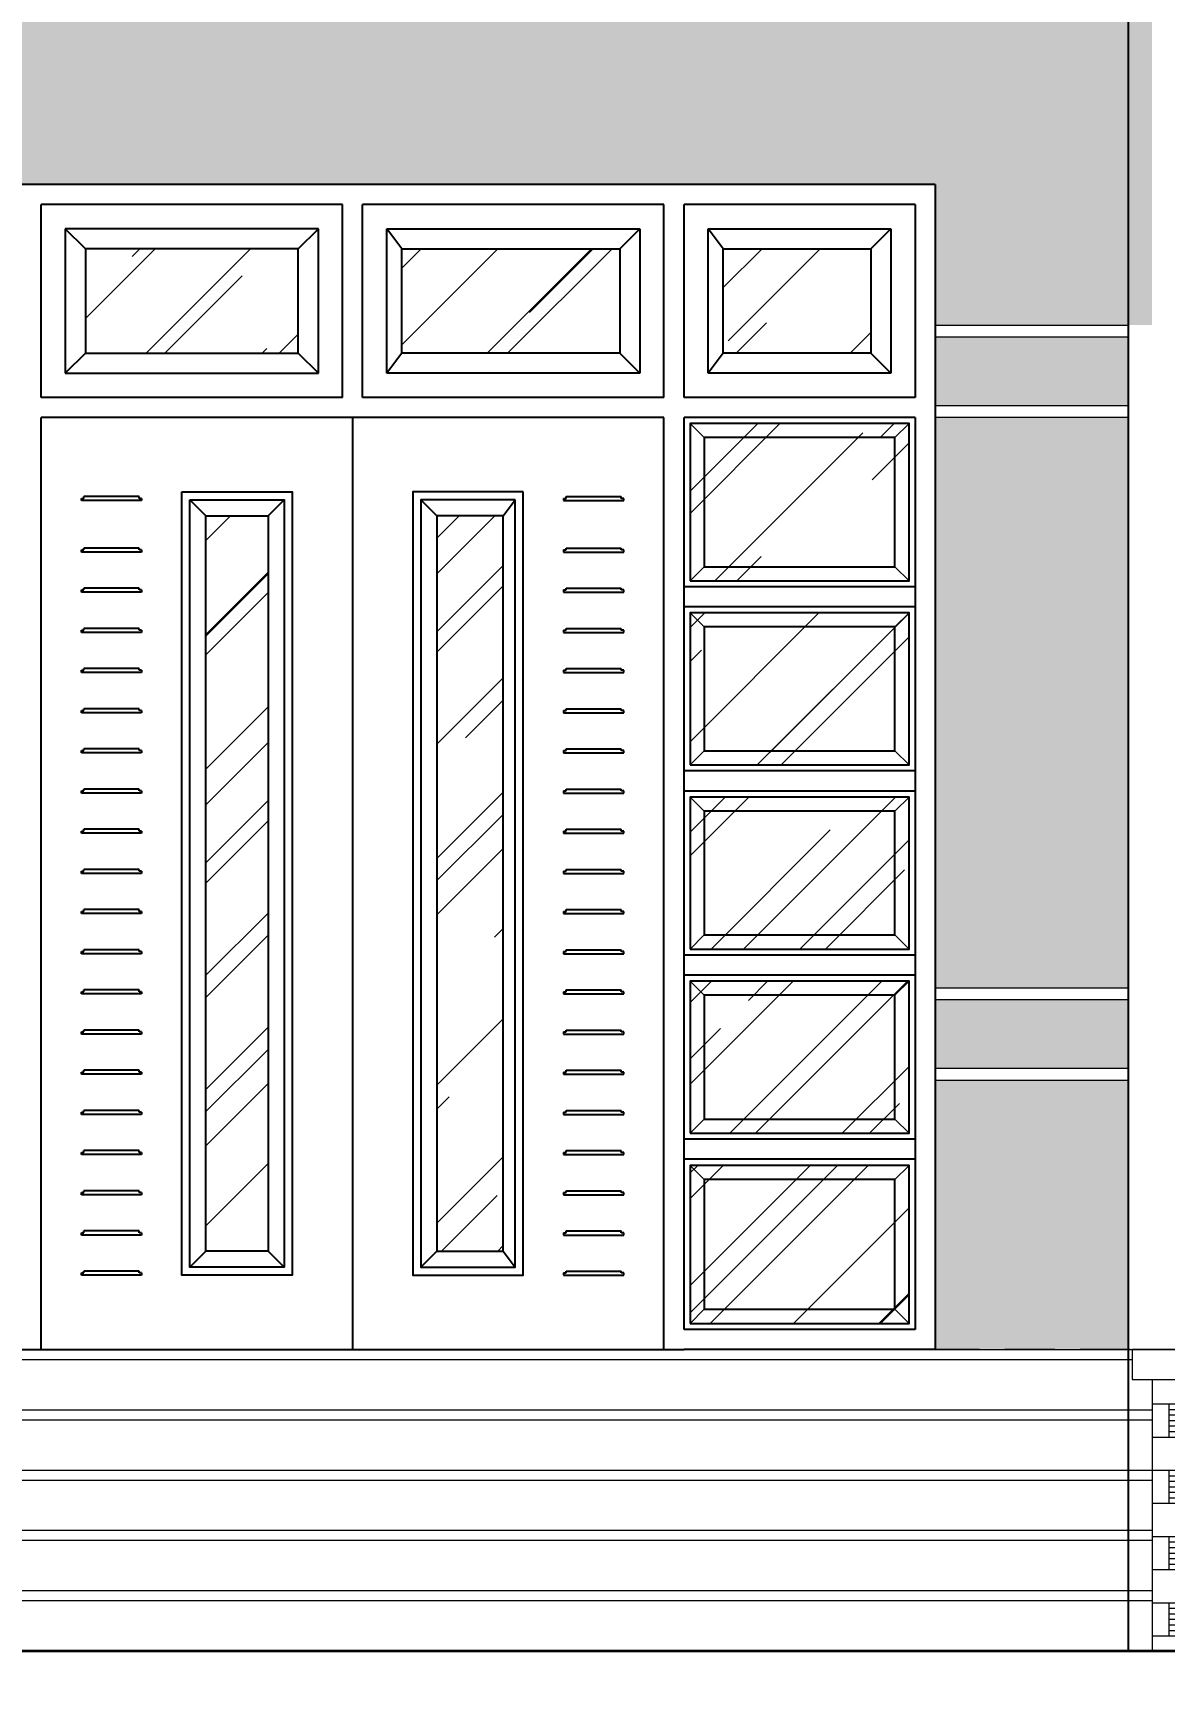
# Model space of a CAD drawing. Header units: millimetres. Extents: x -529782 to -142003, y -492574 to -273331.
# Drawn here: x -184858 to -182043, y -409470 to -405375 of the extents above; entities that cross this region are included whole.
import ezdxf

# ---------------------------------------------------------------- set-up
doc = ezdxf.new("R2010")
doc.units = ezdxf.units.MM
doc.header["$LTSCALE"] = 500
doc.header["$MEASUREMENT"] = 0
doc.header["$PDMODE"] = 3
doc.linetypes.add('HIDDEN', pattern=[0.375, 0.25, -0.125])
doc.layers.get('0').update_dxf_attribs({"linetype": 'CONTINUOUS', "lineweight": 13})
doc.layers.get('Defpoints').update_dxf_attribs({"color": 255, "linetype": 'CONTINUOUS', "lineweight": 13})
for name, color, linetype, lineweight in [('1.cat 30', 30, 'CONTINUOUS', 35), ('2.thay 145', 145, 'CONTINUOUS', 18), ('4.dim 08', 8, 'CONTINUOUS', 13), ('6.khuat 75', 75, 'HIDDEN', 18), ('8.vat lieu 08', 8, 'CONTINUOUS', 5), ('CA.thay 145', 145, 'CONTINUOUS', 18)]:
    doc.layers.add(name, color=color, linetype=linetype, lineweight=lineweight)
for name, color, linetype in [('CUA', 115, 'CONTINUOUS'), ('DKT', 7, 'CONTINUOUS'), ('MANH', 5, 'CONTINUOUS'), ('MANH1', 155, 'CONTINUOUS'), ('THAY', 7, 'CONTINUOUS')]:
    doc.layers.add(name, color=color, linetype=linetype)
doc.styles.get("Standard").update_dxf_attribs({"font": 'txt.shx', "width": 0.9})
doc.dimstyles.new('CA 50', dxfattribs={"dimscale": 0, "dimtxt": 100, "dimasz": 50, "dimexe": 50, "dimexo": 0, "dimgap": 25, "dimtad": 1, "dimdec": 0, "dimzin": 0, "dimdsep": 46, "dimtxsty": 'Standard', "dimblk": 'ARCHTICK', "dimcen": 0.09, "dimdle": 50, "dimclrd": 256, "dimclre": 256, "dimclrt": 7, "dimadec": 0, "dimazin": 0, "dimtfac": 1, "dimtdec": 0, "dimtix": 1, "dimtmove": 2, "dimatfit": 3, "dimldrblk": 'DOT', "dimfxl": 1, "dimtolj": 1, "dimtzin": 0, "dimarcsym": 0})
pattern_1 = [(45, (83285.7555357159, 0), (254.5584412271571, 678.8225099390856), [4500, -600, 1500, -300]), (45, (83461.82512423136, 388.2016228714145), (-494.2676400493967, 70.00357133746823), [900, -99, 1800, -225]), (45, (83211.50932369131, 286.3782463805517), (960.9581156325181, 1245.21504166951), [2400, -420, 1200, -300])]

# ---------------------------------------------------------------- blocks, each defined once
blk = doc.blocks.new('gfhg')
for p, q in [((99.999999999947, 2269.999999999887), (64.99999999994179, 2304.999999999884)), ((575.0000000043125, 2269.999999999938), (610.0000000043074, 2304.999999999942)), ((2325.000000004424, 2269.999999999887), (2290.000000004419, 2304.999999999884)), ((2800.000000008789, 2269.999999999938), (2835.000000008784, 2304.999999999942)), ((99.99999999999471, 1948.599999999806), (65, 1913.599999999802)), ((575.0000000043603, 1948.599999999857), (610.0000000043656, 1913.59999999986)), ((2325.000000004424, 1948.599999999969), (2290.000000004419, 1913.599999999973)), ((2800.000000008789, 1948.599999999919), (2835.000000008784, 1913.599999999915)), ((99.99999999999758, 1798.599999999806), (64.99999999999238, 1833.599999999802)), ((575.0000000043631, 1798.599999999857), (610.000000004358, 1833.59999999986)), ((2325.000000004424, 1798.599999999868), (2290.000000004419, 1833.599999999864)), ((2800.000000008789, 1798.599999999919), (2835.000000008784, 1833.599999999922)), ((100.0000000000528, 1490.199999999943), (65.00000000004775, 1455.199999999946)), ((575.0000000044183, 1490.199999999892), (610.0000000044133, 1455.199999999888)), ((2325.000000004424, 1490.200000000004), (2290.000000004419, 1455.200000000008)), ((2800.000000008789, 1490.199999999953), (2835.000000008784, 1455.19999999995)), ((100.0000000000467, 1340.199999999841), (65.0000000000415, 1375.199999999837)), ((575.0000000044122, 1340.199999999892), (610.0000000044071, 1375.199999999895)), ((2325.000000004424, 1340.199999999903), (2290.000000004419, 1375.199999999899)), ((2800.000000008789, 1340.199999999953), (2835.000000008784, 1375.199999999957)), ((100.0000000000582, 1031.799999999919), (65.0000000000532, 996.7999999999229)), ((575.0000000044238, 1031.799999999868), (610.0000000044188, 996.7999999998647)), ((2325.000000004424, 1031.799999999981), (2290.000000004419, 996.7999999999847)), ((2800.000000008789, 1031.79999999993), (2835.000000008784, 996.7999999999265)), ((100.0000000000952, 881.7999999998174), (65.00000000009004, 916.7999999998137)), ((575.0000000044607, 881.7999999998683), (610.0000000044556, 916.7999999998719)), ((2325.000000004424, 881.7999999998792), (2290.000000004419, 916.7999999998756)), ((2800.000000008789, 881.7999999999302), (2835.000000008784, 916.7999999999338)), ((99.99999999994179, 573.3999999999503), (64.99999999993679, 538.3999999999539)), ((575.0000000043074, 573.3999999998994), (610.0000000043024, 538.3999999998957)), ((2325.000000004424, 573.400000000016), (2290.000000004419, 538.4000000000196)), ((2800.000000008789, 573.3999999999651), (2835.000000008784, 538.3999999999614)), ((100.0000000001441, 423.3999999998523), (65.00000000013893, 458.3999999998487)), ((575.0000000045096, 423.3999999999032), (610.0000000045045, 458.3999999999069)), ((2325.000000004424, 423.3999999999141), (2290.000000004419, 458.3999999999105)), ((2800.000000008789, 423.3999999999651), (2835.000000008784, 458.3999999999687)), ((100.0000000000528, 99.99999999993078), (65.00000000004775, 64.99999999993442)), ((575.0000000044183, 99.99999999987985), (610.0000000044133, 64.99999999987621)), ((2325.000000004424, 100.0000000000509), (2290.000000004419, 65.00000000005457)), ((2800.000000008789, 100), (2835.000000008784, 64.99999999999636))]:
    blk.add_line(p, q)
at = {"layer": 'CUA'}
for p, q in [((775.0000000044238, 2118.64504468441), (781.2983895898215, 2118.64504468441)), ((775.0000000044238, 2113.000000000175), (775.0000000044238, 2118.64504468441)), ((925.0000000043656, 2113.000000000175), (775.0000000044238, 2113.000000000175)), ((918.7016104189679, 2123.000000000175), (781.2983895898215, 2123.000000000175)), ((781.2983895898215, 2118.64504468441), (781.2983895898215, 2123.000000000175)), ((918.7016104189679, 2118.64504468441), (918.7016104189679, 2123.000000000175)), ((925.0000000043656, 2118.64504468441), (918.7016104189679, 2118.64504468441)), ((925.0000000043656, 2118.64504468441), (925.0000000043656, 2113.000000000175)), ((1975.000000004307, 2118.645044684352), (1981.298389589763, 2118.645044684352)), ((1975.000000004307, 2118.645044684352), (1975.000000004307, 2113.000000000116)), ((1975.000000004307, 2113.000000000116), (2125.000000004307, 2113.000000000116)), ((1981.298389589763, 2123.000000000116), (2118.70161041891, 2123.000000000116)), ((1981.298389589763, 2118.645044684352), (1981.298389589763, 2123.000000000116)), ((2118.70161041891, 2118.645044684352), (2118.70161041891, 2123.000000000116)), ((2125.000000004307, 2118.645044684352), (2118.70161041891, 2118.645044684352)), ((2125.000000004307, 2113.000000000116), (2125.000000004307, 2118.645044684352)), ((775.0000000043656, 1990.645044684294), (781.2983895897632, 1990.645044684294)), ((775.0000000043656, 1985.000000000058), (775.0000000043656, 1990.645044684294)), ((925.0000000043656, 1985.000000000058), (775.0000000043656, 1985.000000000058)), ((918.7016104189679, 1995.000000000058), (781.2983895897632, 1995.000000000058)), ((781.2983895897632, 1990.645044684294), (781.2983895897632, 1995.000000000058)), ((918.7016104189679, 1990.645044684294), (918.7016104189679, 1995.000000000058)), ((925.0000000043656, 1990.645044684294), (918.7016104189679, 1990.645044684294)), ((925.0000000043656, 1990.645044684294), (925.0000000043656, 1985.000000000058)), ((1975.000000004307, 1990.645044684235), (1981.298389589763, 1990.645044684235)), ((1975.000000004307, 1990.645044684235), (1975.000000004307, 1985)), ((1975.000000004307, 1985), (2125.000000004307, 1985)), ((1981.298389589763, 1995), (2118.70161041891, 1995)), ((1981.298389589763, 1990.645044684235), (1981.298389589763, 1995)), ((2118.70161041891, 1990.645044684235), (2118.70161041891, 1995)), ((2125.000000004307, 1990.645044684235), (2118.70161041891, 1990.645044684235)), ((2125.000000004307, 1985), (2125.000000004307, 1990.645044684235)), ((775.0000000043656, 1890.645044684294), (781.2983895897632, 1890.645044684294)), ((775.0000000043656, 1885.000000000058), (775.0000000043656, 1890.645044684294)), ((925.0000000043656, 1885.000000000058), (775.0000000043656, 1885.000000000058)), ((918.7016104189679, 1895.000000000058), (781.2983895897632, 1895.000000000058)), ((781.2983895897632, 1890.645044684294), (781.2983895897632, 1895.000000000058)), ((918.7016104189679, 1890.645044684294), (918.7016104189679, 1895.000000000058)), ((925.0000000043656, 1890.645044684294), (918.7016104189679, 1890.645044684294)), ((925.0000000043656, 1890.645044684294), (925.0000000043656, 1885.000000000058)), ((1975.000000004307, 1890.645044684235), (1981.298389589763, 1890.645044684235)), ((1975.000000004307, 1890.645044684235), (1975.000000004307, 1885)), ((1975.000000004307, 1885), (2125.000000004307, 1885)), ((1981.298389589763, 1895), (2118.70161041891, 1895)), ((1981.298389589763, 1890.645044684235), (1981.298389589763, 1895)), ((2118.70161041891, 1890.645044684235), (2118.70161041891, 1895)), ((2125.000000004307, 1890.645044684235), (2118.70161041891, 1890.645044684235)), ((2125.000000004307, 1885), (2125.000000004307, 1890.645044684235)), ((775.0000000043656, 1790.645044684294), (781.2983895897632, 1790.645044684294)), ((775.0000000043656, 1785.000000000058), (775.0000000043656, 1790.645044684294)), ((925.0000000043074, 1785.000000000058), (775.0000000043656, 1785.000000000058)), ((918.7016104189679, 1795.000000000058), (781.2983895897632, 1795.000000000058)), ((781.2983895897632, 1790.645044684294), (781.2983895897632, 1795.000000000058)), ((918.7016104189679, 1790.645044684294), (918.7016104189679, 1795.000000000058)), ((925.0000000043074, 1790.645044684294), (918.7016104189679, 1790.645044684294)), ((925.0000000043074, 1790.645044684294), (925.0000000043074, 1785.000000000058)), ((1975.000000004307, 1790.645044684235), (1981.298389589763, 1790.645044684235)), ((1975.000000004307, 1790.645044684235), (1975.000000004307, 1785)), ((1975.000000004307, 1785), (2125.000000004307, 1785)), ((1981.298389589763, 1795), (2118.70161041891, 1795)), ((1981.298389589763, 1790.645044684235), (1981.298389589763, 1795)), ((2118.70161041891, 1790.645044684235), (2118.70161041891, 1795)), ((2125.000000004307, 1790.645044684235), (2118.70161041891, 1790.645044684235)), ((2125.000000004307, 1785), (2125.000000004307, 1790.645044684235)), ((775.0000000043656, 1690.645044684294), (781.2983895897632, 1690.645044684294)), ((775.0000000043656, 1685.000000000058), (775.0000000043656, 1690.645044684294)), ((925.0000000043074, 1685.000000000058), (775.0000000043656, 1685.000000000058)), ((918.7016104189679, 1695.000000000058), (781.2983895897632, 1695.000000000058)), ((781.2983895897632, 1690.645044684294), (781.2983895897632, 1695.000000000058)), ((918.7016104189097, 1690.645044684294), (918.7016104189097, 1695.000000000058)), ((925.0000000043074, 1690.645044684294), (918.7016104189097, 1690.645044684294)), ((925.0000000043074, 1690.645044684294), (925.0000000043074, 1685.000000000058)), ((1975.000000004307, 1690.645044684235), (1981.298389589763, 1690.645044684235)), ((1975.000000004307, 1690.645044684235), (1975.000000004307, 1685)), ((1975.000000004307, 1685), (2125.000000004307, 1685)), ((1981.298389589763, 1695), (2118.70161041891, 1695)), ((1981.298389589763, 1690.645044684235), (1981.298389589763, 1695)), ((2118.70161041891, 1690.645044684235), (2118.70161041891, 1695)), ((2125.000000004307, 1690.645044684235), (2118.70161041891, 1690.645044684235)), ((2125.000000004307, 1685), (2125.000000004307, 1690.645044684235)), ((775.0000000043656, 1590.645044684294), (781.2983895897632, 1590.645044684294)), ((775.0000000043656, 1585.000000000058), (775.0000000043656, 1590.645044684294)), ((925.0000000043074, 1585.000000000058), (775.0000000043656, 1585.000000000058)), ((918.7016104189097, 1595.000000000058), (781.2983895897632, 1595.000000000058)), ((781.2983895897632, 1590.645044684294), (781.2983895897632, 1595.000000000058)), ((918.7016104189097, 1590.645044684294), (918.7016104189097, 1595.000000000058)), ((925.0000000043074, 1590.645044684294), (918.7016104189097, 1590.645044684294)), ((925.0000000043074, 1590.645044684294), (925.0000000043074, 1585.000000000058)), ((1975.000000004307, 1590.645044684235), (1981.298389589763, 1590.645044684235)), ((1975.000000004307, 1590.645044684235), (1975.000000004307, 1585)), ((1975.000000004307, 1585), (2125.000000004307, 1585)), ((1981.298389589763, 1595), (2118.70161041891, 1595)), ((1981.298389589763, 1590.645044684235), (1981.298389589763, 1595)), ((2118.70161041891, 1590.645044684235), (2118.70161041891, 1595)), ((2125.000000004307, 1590.645044684235), (2118.70161041891, 1590.645044684235)), ((2125.000000004307, 1585), (2125.000000004307, 1590.645044684235)), ((775.0000000043656, 1490.645044684294), (781.2983895897632, 1490.645044684294)), ((775.0000000043656, 1485.000000000058), (775.0000000043656, 1490.645044684294)), ((925.0000000043074, 1485.000000000058), (775.0000000043656, 1485.000000000058)), ((918.7016104189097, 1495.000000000058), (781.2983895897632, 1495.000000000058)), ((781.2983895897632, 1490.645044684294), (781.2983895897632, 1495.000000000058)), ((918.7016104189097, 1490.645044684294), (918.7016104189097, 1495.000000000058)), ((925.0000000043074, 1490.645044684294), (918.7016104189097, 1490.645044684294)), ((925.0000000043074, 1490.645044684294), (925.0000000043074, 1485.000000000058)), ((1975.000000004307, 1490.645044684294), (1981.298389589763, 1490.645044684294)), ((1975.000000004307, 1490.645044684294), (1975.000000004307, 1485)), ((1975.000000004307, 1485), (2125.000000004307, 1485)), ((1981.298389589763, 1495), (2118.70161041891, 1495)), ((1981.298389589763, 1490.645044684294), (1981.298389589763, 1495)), ((2118.70161041891, 1490.645044684294), (2118.70161041891, 1495)), ((2125.000000004307, 1490.645044684294), (2118.70161041891, 1490.645044684294)), ((2125.000000004307, 1485), (2125.000000004307, 1490.645044684294)), ((918.7016104189097, 1395.000000000058), (781.2983895897632, 1395.000000000058)), ((781.2983895897632, 1390.645044684294), (781.2983895897632, 1395.000000000058)), ((918.7016104189097, 1390.645044684294), (918.7016104189097, 1395.000000000058)), ((1981.298389589763, 1395), (2118.70161041891, 1395)), ((1981.298389589763, 1390.645044684294), (1981.298389589763, 1395)), ((2118.70161041891, 1390.645044684294), (2118.70161041891, 1395)), ((775.0000000043074, 1390.645044684294), (781.2983895897632, 1390.645044684294)), ((775.0000000043074, 1385.000000000058), (775.0000000043074, 1390.645044684294)), ((925.0000000043074, 1385.000000000058), (775.0000000043074, 1385.000000000058)), ((925.0000000043074, 1390.645044684294), (918.7016104189097, 1390.645044684294)), ((925.0000000043074, 1390.645044684294), (925.0000000043074, 1385.000000000058)), ((1975.000000004307, 1390.645044684294), (1981.298389589763, 1390.645044684294)), ((1975.000000004307, 1390.645044684294), (1975.000000004307, 1385)), ((1975.000000004307, 1385), (2125.000000004307, 1385)), ((2125.000000004307, 1390.645044684294), (2118.70161041891, 1390.645044684294)), ((2125.000000004307, 1385), (2125.000000004307, 1390.645044684294)), ((775.0000000043074, 1290.645044684294), (781.2983895897632, 1290.645044684294)), ((775.0000000043074, 1285.000000000058), (775.0000000043074, 1290.645044684294)), ((925.0000000043074, 1285.000000000058), (775.0000000043074, 1285.000000000058)), ((918.7016104189097, 1295.000000000058), (781.2983895897632, 1295.000000000058)), ((781.2983895897632, 1290.645044684294), (781.2983895897632, 1295.000000000058)), ((918.7016104189097, 1290.645044684294), (918.7016104189097, 1295.000000000058)), ((925.0000000043074, 1290.645044684294), (918.7016104189097, 1290.645044684294)), ((925.0000000043074, 1290.645044684294), (925.0000000043074, 1285.000000000058)), ((1975.000000004307, 1290.645044684294), (1981.298389589763, 1290.645044684294)), ((1975.000000004307, 1290.645044684294), (1975.000000004307, 1285)), ((1975.000000004307, 1285), (2125.000000004307, 1285)), ((1981.298389589763, 1295), (2118.70161041891, 1295)), ((1981.298389589763, 1290.645044684294), (1981.298389589763, 1295)), ((2118.70161041891, 1290.645044684294), (2118.70161041891, 1295)), ((2125.000000004307, 1290.645044684294), (2118.70161041891, 1290.645044684294)), ((2125.000000004307, 1285), (2125.000000004307, 1290.645044684294)), ((775.0000000043074, 1190.645044684352), (781.2983895897632, 1190.645044684352)), ((775.0000000043074, 1185.000000000058), (775.0000000043074, 1190.645044684352)), ((918.7016104189097, 1195.000000000058), (781.2983895897632, 1195.000000000058)), ((781.2983895897632, 1190.645044684352), (781.2983895897632, 1195.000000000058)), ((918.7016104188515, 1190.645044684294), (918.7016104188515, 1195.000000000058)), ((925.0000000043074, 1190.645044684294), (918.7016104188515, 1190.645044684294)), ((925.0000000043074, 1190.645044684294), (925.0000000043074, 1185.000000000058)), ((1975.000000004307, 1190.645044684294), (1981.298389589763, 1190.645044684294)), ((1975.000000004307, 1190.645044684294), (1975.000000004307, 1185)), ((1981.298389589763, 1195), (2118.70161041891, 1195)), ((1981.298389589763, 1190.645044684294), (1981.298389589763, 1195)), ((2118.70161041891, 1190.645044684294), (2118.70161041891, 1195)), ((2125.000000004307, 1190.645044684294), (2118.70161041891, 1190.645044684294)), ((2125.000000004307, 1185), (2125.000000004307, 1190.645044684294)), ((925.0000000043074, 1185.000000000058), (775.0000000043074, 1185.000000000058)), ((1975.000000004307, 1185), (2125.000000004307, 1185)), ((775.0000000043074, 1090.645044684352), (781.2983895897632, 1090.645044684352)), ((775.0000000043074, 1085.000000000058), (775.0000000043074, 1090.645044684352)), ((925.0000000043074, 1085.000000000058), (775.0000000043074, 1085.000000000058)), ((918.7016104188515, 1095.000000000058), (781.2983895897632, 1095.000000000058)), ((781.2983895897632, 1090.645044684352), (781.2983895897632, 1095.000000000058)), ((918.7016104188515, 1090.645044684294), (918.7016104188515, 1095.000000000058)), ((925.0000000043074, 1090.645044684294), (918.7016104188515, 1090.645044684294)), ((925.0000000043074, 1090.645044684294), (925.0000000043074, 1085.000000000058)), ((1975.000000004307, 1090.645044684294), (1981.298389589763, 1090.645044684294)), ((1975.000000004307, 1090.645044684294), (1975.000000004307, 1085.000000000058)), ((1975.000000004307, 1085.000000000058), (2125.000000004307, 1085.000000000058)), ((1981.298389589763, 1095.000000000058), (2118.70161041891, 1095.000000000058)), ((1981.298389589763, 1090.645044684294), (1981.298389589763, 1095.000000000058)), ((2118.70161041891, 1090.645044684294), (2118.70161041891, 1095.000000000058)), ((2125.000000004307, 1090.645044684294), (2118.70161041891, 1090.645044684294)), ((2125.000000004307, 1085.000000000058), (2125.000000004307, 1090.645044684294)), ((775.0000000043074, 990.6450446843519), (781.298389589705, 990.6450446843519)), ((775.0000000043074, 985.0000000000582), (775.0000000043074, 990.6450446843519)), ((925.0000000043074, 985.0000000000582), (775.0000000043074, 985.0000000000582)), ((918.7016104188515, 995.0000000000582), (781.298389589705, 995.0000000000582)), ((781.298389589705, 990.6450446843519), (781.298389589705, 995.0000000000582)), ((918.7016104188515, 990.6450446842937), (918.7016104188515, 995.0000000000582)), ((925.0000000043074, 990.6450446842937), (918.7016104188515, 990.6450446842937)), ((925.0000000043074, 990.6450446842937), (925.0000000043074, 985.0000000000582)), ((1975.000000004307, 990.6450446842937), (1981.298389589763, 990.6450446842937)), ((1975.000000004307, 990.6450446842937), (1975.000000004307, 985.0000000000582)), ((1975.000000004307, 985.0000000000582), (2125.000000004307, 985.0000000000582)), ((1981.298389589763, 995.0000000000582), (2118.70161041891, 995.0000000000582)), ((1981.298389589763, 990.6450446842937), (1981.298389589763, 995.0000000000582)), ((2118.70161041891, 990.6450446842937), (2118.70161041891, 995.0000000000582)), ((2125.000000004307, 990.6450446842937), (2118.70161041891, 990.6450446842937)), ((2125.000000004307, 985.0000000000582), (2125.000000004307, 990.6450446842937)), ((775.0000000043074, 890.6450446843519), (781.298389589705, 890.6450446843519)), ((775.0000000043074, 885.0000000000582), (775.0000000043074, 890.6450446843519)), ((925.0000000043074, 885.0000000000582), (775.0000000043074, 885.0000000000582)), ((918.7016104188515, 895.0000000000582), (781.298389589705, 895.0000000000582)), ((781.298389589705, 890.6450446843519), (781.298389589705, 895.0000000000582)), ((918.7016104188515, 890.6450446843519), (918.7016104188515, 895.0000000000582)), ((925.0000000043074, 890.6450446842937), (918.7016104188515, 890.6450446843519)), ((925.0000000043074, 890.6450446842937), (925.0000000043074, 885.0000000000582)), ((1975.000000004307, 890.6450446842937), (1981.298389589763, 890.6450446842937)), ((1975.000000004307, 890.6450446842937), (1975.000000004307, 885.0000000000582)), ((1975.000000004307, 885.0000000000582), (2125.000000004307, 885.0000000000582)), ((1981.298389589763, 895.0000000000582), (2118.70161041891, 895.0000000000582)), ((1981.298389589763, 890.6450446842937), (1981.298389589763, 895.0000000000582)), ((2118.70161041891, 890.6450446842937), (2118.70161041891, 895.0000000000582)), ((2125.000000004307, 890.6450446842937), (2118.70161041891, 890.6450446842937)), ((2125.000000004307, 885.0000000000582), (2125.000000004307, 890.6450446842937)), ((775.0000000043074, 790.6450446843519), (781.298389589705, 790.6450446843519)), ((775.0000000043074, 785.0000000000582), (775.0000000043074, 790.6450446843519)), ((925.0000000042492, 785.0000000000582), (775.0000000043074, 785.0000000000582)), ((918.7016104188515, 795.0000000000582), (781.298389589705, 795.0000000000582)), ((781.298389589705, 790.6450446843519), (781.298389589705, 795.0000000000582)), ((918.7016104188515, 790.6450446843519), (918.7016104188515, 795.0000000000582)), ((925.0000000042492, 790.6450446843519), (918.7016104188515, 790.6450446843519)), ((925.0000000042492, 790.6450446843519), (925.0000000042492, 785.0000000000582)), ((1975.000000004307, 790.6450446842937), (1981.298389589763, 790.6450446842937)), ((1975.000000004307, 790.6450446842937), (1975.000000004307, 785.0000000000582)), ((1975.000000004307, 785.0000000000582), (2125.000000004307, 785.0000000000582)), ((1981.298389589763, 795.0000000000582), (2118.70161041891, 795.0000000000582)), ((1981.298389589763, 790.6450446842937), (1981.298389589763, 795.0000000000582)), ((2118.70161041891, 790.6450446842937), (2118.70161041891, 795.0000000000582)), ((2125.000000004307, 790.6450446842937), (2118.70161041891, 790.6450446842937)), ((2125.000000004307, 785.0000000000582), (2125.000000004307, 790.6450446842937)), ((775.0000000043074, 690.6450446843519), (781.298389589705, 690.6450446843519)), ((775.0000000043074, 685.0000000000582), (775.0000000043074, 690.6450446843519)), ((925.0000000042492, 685.0000000000582), (775.0000000043074, 685.0000000000582)), ((918.7016104188515, 695.0000000000582), (781.298389589705, 695.0000000000582)), ((781.298389589705, 690.6450446843519), (781.298389589705, 695.0000000000582)), ((918.7016104188515, 690.6450446843519), (918.7016104188515, 695.0000000000582)), ((925.0000000042492, 690.6450446843519), (918.7016104188515, 690.6450446843519)), ((925.0000000042492, 690.6450446843519), (925.0000000042492, 685.0000000000582)), ((1975.000000004307, 690.6450446842937), (1981.298389589763, 690.6450446842937)), ((1975.000000004307, 690.6450446842937), (1975.000000004307, 685.0000000000582)), ((1975.000000004307, 685.0000000000582), (2125.000000004307, 685.0000000000582)), ((1981.298389589763, 695.0000000000582), (2118.70161041891, 695.0000000000582)), ((1981.298389589763, 690.6450446842937), (1981.298389589763, 695.0000000000582)), ((2118.70161041891, 690.6450446842937), (2118.70161041891, 695.0000000000582)), ((2125.000000004307, 690.6450446842937), (2118.70161041891, 690.6450446842937)), ((2125.000000004307, 685.0000000000582), (2125.000000004307, 690.6450446842937)), ((775.0000000043074, 590.6450446843519), (781.298389589705, 590.6450446843519)), ((775.0000000043074, 585.0000000001164), (775.0000000043074, 590.6450446843519)), ((925.0000000042492, 585.0000000000582), (775.0000000043074, 585.0000000001164)), ((918.7016104188515, 595.0000000000582), (781.298389589705, 595.0000000001164)), ((781.298389589705, 590.6450446843519), (781.298389589705, 595.0000000001164)), ((918.7016104188515, 590.6450446843519), (918.7016104188515, 595.0000000000582)), ((925.0000000042492, 590.6450446843519), (918.7016104188515, 590.6450446843519)), ((925.0000000042492, 590.6450446843519), (925.0000000042492, 585.0000000000582)), ((1975.000000004307, 590.6450446842937), (1981.298389589763, 590.6450446842937)), ((1975.000000004307, 590.6450446842937), (1975.000000004307, 585.0000000000582)), ((1975.000000004307, 585.0000000000582), (2125.000000004307, 585.0000000000582)), ((1981.298389589763, 595.0000000000582), (2118.70161041891, 595.0000000000582)), ((1981.298389589763, 590.6450446842937), (1981.298389589763, 595.0000000000582)), ((2118.70161041891, 590.6450446842937), (2118.70161041891, 595.0000000000582)), ((2125.000000004307, 590.6450446842937), (2118.70161041891, 590.6450446842937)), ((2125.000000004307, 585.0000000000582), (2125.000000004307, 590.6450446842937)), ((918.7016104188515, 495.0000000000582), (781.2983895896468, 495.0000000001164)), ((781.2983895896468, 490.6450446843519), (781.2983895896468, 495.0000000001164)), ((918.7016104188515, 490.6450446843519), (918.7016104188515, 495.0000000000582)), ((1981.298389589763, 495.0000000000582), (2118.70161041891, 495.0000000000582)), ((1981.298389589763, 490.6450446842937), (1981.298389589763, 495.0000000000582)), ((2118.70161041891, 490.6450446842937), (2118.70161041891, 495.0000000000582)), ((775.0000000043074, 490.6450446843519), (781.2983895896468, 490.6450446843519)), ((775.0000000043074, 485.0000000001164), (775.0000000043074, 490.6450446843519)), ((925.0000000042492, 485.0000000000582), (775.0000000043074, 485.0000000001164)), ((925.0000000042492, 490.6450446843519), (918.7016104188515, 490.6450446843519)), ((925.0000000042492, 490.6450446843519), (925.0000000042492, 485.0000000000582)), ((1975.000000004307, 490.6450446842937), (1981.298389589763, 490.6450446842937)), ((1975.000000004307, 490.6450446842937), (1975.000000004307, 485.0000000000582)), ((1975.000000004307, 485.0000000000582), (2125.000000004307, 485.0000000000582)), ((2125.000000004307, 490.6450446842937), (2118.70161041891, 490.6450446842937)), ((2125.000000004307, 485.0000000000582), (2125.000000004307, 490.6450446842937)), ((775.0000000042492, 390.6450446843519), (781.2983895896468, 390.6450446843519)), ((775.0000000042492, 385.0000000001164), (775.0000000042492, 390.6450446843519)), ((925.0000000042492, 385.0000000000582), (775.0000000042492, 385.0000000001164)), ((918.7016104188515, 395.0000000000582), (781.2983895896468, 395.0000000001164)), ((781.2983895896468, 390.6450446843519), (781.2983895896468, 395.0000000001164)), ((918.7016104188515, 390.6450446843519), (918.7016104188515, 395.0000000000582)), ((925.0000000042492, 390.6450446843519), (918.7016104188515, 390.6450446843519)), ((925.0000000042492, 390.6450446843519), (925.0000000042492, 385.0000000000582)), ((1975.000000004307, 390.6450446842937), (1981.298389589763, 390.6450446842937)), ((1975.000000004307, 390.6450446842937), (1975.000000004307, 385.0000000000582)), ((1975.000000004307, 385.0000000000582), (2125.000000004307, 385.0000000000582)), ((1981.298389589763, 395.0000000000582), (2118.70161041891, 395.0000000000582)), ((1981.298389589763, 390.6450446842937), (1981.298389589763, 395.0000000000582)), ((2118.70161041891, 390.6450446842937), (2118.70161041891, 395.0000000000582)), ((2125.000000004307, 390.6450446842937), (2118.70161041891, 390.6450446842937)), ((2125.000000004307, 385.0000000000582), (2125.000000004307, 390.6450446842937)), ((775.0000000042492, 290.6450446843519), (781.2983895896468, 290.6450446843519)), ((775.0000000042492, 285.0000000001164), (775.0000000042492, 290.6450446843519)), ((918.7016104188515, 295.0000000001164), (781.2983895896468, 295.0000000001164)), ((781.2983895896468, 290.6450446843519), (781.2983895896468, 295.0000000001164)), ((918.7016104188515, 290.6450446843519), (918.7016104188515, 295.0000000001164)), ((925.000000004191, 290.6450446843519), (918.7016104188515, 290.6450446843519)), ((925.000000004191, 290.6450446843519), (925.000000004191, 285.0000000001164)), ((1975.000000004307, 290.6450446842937), (1981.298389589763, 290.6450446842937)), ((1975.000000004307, 290.6450446842937), (1975.000000004307, 285.0000000000582)), ((1981.298389589763, 295.0000000000582), (2118.70161041891, 295.0000000000582)), ((1981.298389589763, 290.6450446842937), (1981.298389589763, 295.0000000000582)), ((2118.70161041891, 290.6450446842937), (2118.70161041891, 295.0000000000582)), ((2125.000000004307, 290.6450446842937), (2118.70161041891, 290.6450446842937)), ((2125.000000004307, 285.0000000000582), (2125.000000004307, 290.6450446842937)), ((925.000000004191, 285.0000000001164), (775.0000000042492, 285.0000000001164)), ((1975.000000004307, 285.0000000000582), (2125.000000004307, 285.0000000000582)), ((775.0000000042492, 190.6450446843519), (781.2983895896468, 190.6450446843519)), ((775.0000000042492, 185.0000000001164), (775.0000000042492, 190.6450446843519)), ((925.000000004191, 185.0000000001164), (775.0000000042492, 185.0000000001164)), ((918.7016104187933, 195.0000000001164), (781.2983895896468, 195.0000000001164)), ((781.2983895896468, 190.6450446843519), (781.2983895896468, 195.0000000001164)), ((918.7016104187933, 190.6450446843519), (918.7016104187933, 195.0000000001164)), ((925.000000004191, 190.6450446843519), (918.7016104187933, 190.6450446843519)), ((925.000000004191, 190.6450446843519), (925.000000004191, 185.0000000001164)), ((1975.000000004307, 190.6450446842937), (1981.298389589763, 190.6450446842937)), ((1975.000000004307, 190.6450446842937), (1975.000000004307, 185.0000000000582)), ((1975.000000004307, 185.0000000000582), (2125.000000004307, 185.0000000000582)), ((1981.298389589763, 195.0000000000582), (2118.70161041891, 195.0000000000582)), ((1981.298389589763, 190.6450446842937), (1981.298389589763, 195.0000000000582)), ((2118.70161041891, 190.6450446842937), (2118.70161041891, 195.0000000000582)), ((2125.000000004307, 190.6450446842937), (2118.70161041891, 190.6450446842937)), ((2125.000000004307, 185.0000000000582), (2125.000000004307, 190.6450446842937))]:
    blk.add_line(p, q, dxfattribs=at)
at = {"layer": 'CUA', "linetype": 'Continuous', "ltscale": 50}
for p, q in [((1085.000000004307, 2074.999999999884), (1045.000000004307, 2114.999999999942)), ((1240.000000004307, 2074.999999999942), (1280.000000004307, 2114.999999999942)), ((1660.000000004366, 2074.999999999884), (1620.000000004366, 2114.999999999884)), ((1825.000000004424, 2074.999999999884), (1855.000000004424, 2114.999999999884)), ((1085.000000004307, 245.0000000000582), (1045.000000004307, 205.0000000000582)), ((1240.000000004307, 245.0000000000582), (1280.000000004307, 205.0000000000582)), ((1660.000000004307, 245), (1620.000000004307, 205)), ((1825.000000004366, 245.0000000000582), (1855.000000004366, 205))]:
    blk.add_line(p, q, dxfattribs=at)
at = {"layer": 'CUA'}
for points in [[(1025.000000004307, 2134.999999999942), (1300.000000004307, 2134.999999999942), (1300.000000004366, 185.0000000000582), (1025.000000004307, 185.0000000000582)], [(1875.000000004424, 2134.999999999884), (1600.000000004366, 2134.999999999884), (1600.000000004307, 185), (1875.000000004366, 185)], [(1045.000000004307, 2114.999999999942), (1280.000000004307, 2114.999999999942), (1280.000000004366, 205.0000000000582), (1045.000000004307, 205.0000000000582)], [(1855.000000004424, 2114.999999999884), (1620.000000004366, 2114.999999999884), (1620.000000004307, 205), (1855.000000004366, 205)]]:
    blk.add_lwpolyline(points, close=True, dxfattribs=at)
at = {"layer": 'MANH'}
for points in [[(159.9999999998836, 2479.999999999942), (527.5000000043074, 2479.999999999942), (527.5000000043074, 2739.999999999825), (159.9999999999418, 2739.999999999825)], [(785.0000000043074, 2479.999999999942), (1315.000000004307, 2479.999999999942), (1315.000000004307, 2739.999999999825), (785.0000000043074, 2739.999999999825)], [(2115.000000004307, 2479.999999999942), (1572.500000004307, 2479.999999999942), (1572.500000004366, 2739.999999999825), (2115.000000004307, 2739.999999999825)], [(2740.000000008789, 2479.999999999942), (2372.500000004307, 2479.999999999942), (2372.500000004366, 2739.999999999825), (2740.000000008789, 2739.999999999825)], [(575.0000000043603, 1948.599999999857), (99.99999999999471, 1948.599999999806), (99.999999999947, 2269.999999999887), (575.0000000043125, 2269.999999999938)], [(2325.000000004307, 1948.599999999919), (2800.000000008789, 1948.599999999919), (2800.000000008789, 2270), (2325.000000004307, 2270)], [(1085.000000004307, 2074.999999999884), (1240.000000004307, 2074.999999999942), (1240.000000004366, 245), (1085.000000004307, 245)], [(1825.000000004424, 2074.999999999884), (1660.000000004366, 2074.999999999884), (1660.000000004307, 244.9999999999418), (1825.000000004366, 244.9999999999418)], [(575.0000000044184, 1490.199999999892), (100, 1490.199999999841), (100, 1798.599999999806), (575.0000000043709, 1798.599999999857)], [(2325.000000004307, 1490.199999999953), (2800.000000008789, 1490.199999999953), (2800.000000008789, 1798.599999999919), (2325.000000004307, 1798.599999999919)], [(575.0000000044238, 1031.799999999868), (100, 1031.799999999817), (100, 1340.199999999841), (575.0000000044237, 1340.199999999892)], [(2325.000000004307, 1031.79999999993), (2800.000000008789, 1031.79999999993), (2800.000000008789, 1340.199999999953), (2325.000000004307, 1340.199999999953)], [(575.0000000043074, 573.3999999998994), (99.99999999993639, 573.399999999798), (99.99999999988897, 881.7999999998175), (575.0000000043073, 881.7999999998682)], [(2325.000000004307, 573.3999999999651), (2800.000000008789, 573.3999999999651), (2800.000000008789, 881.7999999999302), (2325.000000004307, 881.7999999999302)], [(575.0000000044186, 99.99999999987985), (99.99999999999483, 99.99999999982911), (99.99999999994697, 423.3999999998524), (575.0000000043709, 423.3999999999031)], [(2325.000000004307, 100), (2800.000000008789, 100), (2800.000000008789, 423.3999999999651), (2325.000000004307, 423.3999999999651)]]:
    blk.add_lwpolyline(points, close=True, dxfattribs=at)
at = {"layer": 'MANH1', "linetype": 'HIDDEN', "ltscale": 1000}
for p, q in [((159.9999999999418, 2739.999999999825), (109.9999999999418, 2789.999999999825)), ((527.5000000043074, 2739.999999999825), (565.0000000043074, 2789.999999999825)), ((785.0000000043074, 2739.999999999825), (735.0000000043074, 2789.999999999825)), ((1315.000000004307, 2739.999999999825), (1365.000000004307, 2789.999999999825)), ((1572.500000004366, 2739.999999999825), (1535.000000004366, 2789.999999999825)), ((2115.000000004307, 2739.999999999825), (2165.000000004307, 2789.999999999825)), ((2372.500000004366, 2739.999999999825), (2335.000000004366, 2789.999999999825)), ((2740.000000008789, 2739.999999999825), (2790.000000008789, 2789.999999999825)), ((159.9999999998836, 2479.999999999942), (109.9999999998836, 2429.999999999942)), ((527.5000000043074, 2479.999999999942), (565.0000000043074, 2429.999999999942)), ((785.0000000043074, 2479.999999999942), (735.0000000043074, 2429.999999999942)), ((1315.000000004307, 2479.999999999942), (1365.000000004307, 2429.999999999942)), ((1572.500000004307, 2479.999999999942), (1535.000000004307, 2429.999999999942)), ((2115.000000004307, 2479.999999999942), (2165.000000004366, 2429.999999999942)), ((2372.500000004307, 2479.999999999942), (2335.000000004307, 2429.999999999942)), ((2740.000000008789, 2479.999999999942), (2790.000000008789, 2429.999999999942))]:
    blk.add_line(p, q, dxfattribs=at)
for points in [[(109.9999999998836, 2429.999999999942), (565.0000000043074, 2429.999999999942), (565.0000000043074, 2789.999999999825), (109.9999999999418, 2789.999999999825)], [(735.0000000043074, 2429.999999999942), (1365.000000004307, 2429.999999999942), (1365.000000004307, 2789.999999999825), (735.0000000043074, 2789.999999999825)], [(2165.000000004366, 2429.999999999942), (1535.000000004307, 2429.999999999942), (1535.000000004366, 2789.999999999825), (2165.000000004307, 2789.999999999825)], [(2790.000000008789, 2429.999999999942), (2335.000000004307, 2429.999999999942), (2335.000000004366, 2789.999999999825), (2790.000000008789, 2789.999999999825)]]:
    blk.add_lwpolyline(points, close=True, dxfattribs=at)
at = {"layer": 'MANH1'}
for points in [[(610.0000000043656, 1913.59999999986), (65, 1913.599999999802), (64.99999999994179, 2304.999999999884), (610.0000000043074, 2304.999999999942)], [(2290.000000004307, 1913.599999999919), (2835.000000008789, 1913.599999999919), (2835.000000008789, 2305), (2290.000000004307, 2305)], [(610.0000000044238, 1455.199999999895), (65, 1455.199999999837), (65, 1833.599999999802), (610.0000000043656, 1833.59999999986)], [(2290.000000004307, 1455.199999999953), (2835.000000008789, 1455.199999999953), (2835.000000008789, 1833.599999999919), (2290.000000004307, 1833.599999999919)], [(610.0000000044238, 996.7999999998719), (65, 996.7999999998137), (65, 1375.199999999837), (610.0000000044238, 1375.199999999895)], [(2290.000000004307, 996.7999999999302), (2835.000000008789, 996.7999999999302), (2835.000000008789, 1375.199999999953), (2290.000000004307, 1375.199999999953)], [(610.0000000043074, 538.3999999999069), (64.99999999994179, 538.3999999997905), (64.99999999988358, 916.7999999998137), (610.0000000043074, 916.7999999998719)], [(2290.000000004307, 538.3999999999651), (2835.000000008789, 538.3999999999651), (2835.000000008789, 916.7999999999302), (2290.000000004307, 916.7999999999302)], [(610.0000000044238, 64.99999999988358), (65, 64.99999999982538), (64.99999999994179, 458.3999999998487), (610.0000000043656, 458.3999999999069)], [(2290.000000004307, 65), (2835.000000008789, 65), (2835.000000008789, 458.3999999999651), (2290.000000004307, 458.3999999999651)]]:
    blk.add_lwpolyline(points, close=True, dxfattribs=at)
at = {"layer": 'THAY'}
for p, q in [((2900.000000008789, 2899.999999999884), (0, 2899.999999999884)), ((0, 2899.999999999884), (0, 0)), ((2900.000000008789, 2899.999999999884), (2900.000000008789, 0)), ((50, 2849.999999999767), (50, 2369.999999999884)), ((49.99999999988358, 2849.999999999767), (49.99999999994179, 2369.999999999884)), ((49.99999999988358, 2849.999999999767), (625.0000000043074, 2849.999999999825)), ((625.0000000043074, 2369.999999999942), (625.0000000042492, 2849.999999999825)), ((625.0000000043074, 2369.999999999942), (625.0000000043074, 2849.999999999825)), ((1425.000000004366, 2849.999999999884), (675.0000000043074, 2849.999999999884)), ((675.0000000043074, 2370), (675.0000000043074, 2849.999999999884)), ((1425.000000004307, 2370), (1425.000000004366, 2849.999999999884)), ((2225.000000004366, 2849.999999999884), (1475.000000004307, 2849.999999999884)), ((1475.000000004307, 2370), (1475.000000004307, 2849.999999999884)), ((2225.000000004307, 2370), (2225.000000004307, 2849.999999999884)), ((2275.000000004307, 2370), (2275.000000004307, 2849.999999999884)), ((2850.000000008789, 2849.999999999884), (2275.000000004307, 2849.999999999884)), ((2850.000000008789, 2849.999999999884), (2850.000000008789, 2370)), ((49.99999999988358, 2369.999999999884), (625.0000000043074, 2369.999999999942)), ((1425.000000004307, 2370), (675.0000000043074, 2370)), ((2225.000000004366, 2370), (1475.000000004307, 2370)), ((2850.000000008789, 2370), (2275.000000004307, 2370)), ((49.99999999994179, 2319.999999999884), (50.00000000011642, 49.99999999982538)), ((49.99999999994179, 2319.999999999884), (625.0000000043074, 2319.999999999942)), ((625.0000000045402, 49.99999999988358), (625.0000000043074, 2319.999999999942)), ((2225.000000004366, 2320), (675.0000000043074, 2320)), ((675.0000000043074, 0), (675.0000000043074, 2320)), ((1450.000000004307, 2320), (1450.000000004307, 0)), ((2225.000000004366, 0), (2225.000000004366, 2320)), ((2275.000000004307, 50), (2275.000000004307, 2320)), ((2850.000000008789, 2320), (2275.000000004307, 2320)), ((2850.000000008789, 2320), (2850.000000008789, 50)), ((49.99999999994179, 1898.599999999802), (625.0000000043656, 1898.59999999986)), ((2850.000000008789, 1898.599999999919), (2275.000000004307, 1898.599999999919)), ((50, 1848.599999999802), (625.0000000043656, 1848.59999999986)), ((2850.000000008789, 1848.599999999919), (2275.000000004307, 1848.599999999919)), ((50, 1440.199999999837), (625.0000000044238, 1440.199999999895)), ((2850.000000008789, 1440.199999999953), (2275.000000004307, 1440.199999999953)), ((50, 1390.199999999837), (625.0000000044238, 1390.199999999895)), ((2850.000000008789, 1390.199999999953), (2275.000000004307, 1390.199999999953)), ((49.99999999988358, 981.7999999998137), (625.0000000043074, 981.7999999998719)), ((2850.000000008789, 981.7999999999302), (2275.000000004307, 981.7999999999302)), ((49.99999999988358, 931.7999999998137), (625.0000000043074, 931.7999999998719)), ((2850.000000008789, 931.7999999999302), (2275.000000004307, 931.7999999999302)), ((49.99999999994179, 523.3999999997905), (625.0000000043074, 523.3999999999069)), ((2850.000000008789, 523.3999999999651), (2275.000000004307, 523.3999999999651)), ((49.99999999994179, 473.3999999997905), (625.0000000043656, 473.3999999999069)), ((2850.000000008789, 473.3999999999651), (2275.000000004307, 473.3999999999651)), ((50.00000000011642, 49.99999999982538), (625.0000000045402, 49.99999999988358)), ((2850.000000008789, 50), (2275.000000004307, 50)), ((0, 0), (2275.000000004307, 0)), ((2900.000000008789, 0), (2275.000000004307, 0))]:
    blk.add_line(p, q, dxfattribs=at)
blk = doc.blocks.new('_ArchTick')
at = {"color": 1, "linetype": 'ByBlock', "const_width": 0.150000081}
blk.add_lwpolyline([(-0.5000002699998731, -0.5000002699998731), (0.5000002699998731, 0.5000002699998731)], dxfattribs=at)
blk = doc.blocks.new('*D107')
at = {"layer": '4.dim 08', "lineweight": -2, "transparency": 16777216}
for p, q in [((-186862.5623703179, -409402), (-186862.5623703179, -410448.5000000001)), ((-181962.5623703179, -409402), (-181962.5623703179, -410448.5000000001)), ((-186912.5623703179, -410398.5000000001), (-181912.5623703179, -410398.5000000001))]:
    blk.add_line(p, q, dxfattribs=at)
at = {"layer": 'Defpoints', "color": 0, "transparency": 16777216}
for p in [(-186862.5623703179, -409402), (-181962.5623703179, -409402), (-181962.5623703179, -410398.5000000001)]:
    blk.add_point(p, dxfattribs=at)
at = {"layer": '4.dim 08', "lineweight": -2, "transparency": 16777216, "xscale": 50, "yscale": 50, "zscale": 50, "rotation": 180}
blk.add_blockref('_ArchTick', (-186862.5623703179, -410398.5000000001), dxfattribs=at)
at = {"layer": '4.dim 08', "lineweight": -2, "transparency": 16777216, "xscale": 50, "yscale": 50, "zscale": 50}
blk.add_blockref('_ArchTick', (-181962.5623703179, -410398.5000000001), dxfattribs=at)
at = {"layer": '4.dim 08', "color": 7, "transparency": 16777216, "insert": (-184412.5623703179, -410323.5000000001), "char_height": 100, "attachment_point": 5}
blk.add_mtext('\\A1;4900', dxfattribs=at)
blk = doc.blocks.new('_DOT')
at = {"color": 1, "linetype": 'ByBlock'}
blk.add_line((-0.5, 0), (-1, 0), dxfattribs=at)
at = {"color": 1, "linetype": 'ByBlock', "const_width": 0.5}
blk.add_lwpolyline([(-0.25, 0, 1), (0.25, 0, 1)], format="xyb", close=True, dxfattribs=at)
blk = doc.blocks.new('*D111')
at = {"layer": '4.dim 08', "lineweight": -2, "transparency": 16777216}
for p, q in [((-186972.5623703179, -409402), (-186972.5623703179, -410712.5000000001)), ((-176752.5623703165, -409402), (-176752.5623703165, -410712.5000000001)), ((-187022.5623703179, -410662.5000000001), (-176702.5623703165, -410662.5000000001))]:
    blk.add_line(p, q, dxfattribs=at)
at = {"layer": 'Defpoints', "color": 0, "transparency": 16777216}
for p in [(-186972.5623703179, -409402), (-176752.5623703165, -409402), (-176752.5623703165, -410662.5000000001)]:
    blk.add_point(p, dxfattribs=at)
at = {"layer": '4.dim 08', "lineweight": -2, "transparency": 16777216, "xscale": 50, "yscale": 50, "zscale": 50, "rotation": 180}
blk.add_blockref('_ArchTick', (-186972.5623703179, -410662.5000000001), dxfattribs=at)
at = {"layer": '4.dim 08', "lineweight": -2, "transparency": 16777216, "xscale": 50, "yscale": 50, "zscale": 50}
blk.add_blockref('_ArchTick', (-176752.5623703165, -410662.5000000001), dxfattribs=at)
at = {"layer": '4.dim 08', "color": 7, "transparency": 16777216, "insert": (-181862.5623703172, -410587.5000000001), "char_height": 100, "attachment_point": 5}
blk.add_mtext('\\A1;10220', dxfattribs=at)

msp = doc.modelspace()

# ---------------------------------------------------------------- hatches: boundary and pattern name
at = {"layer": '2.thay 145'}
h = msp.add_hatch(dxfattribs=at)
h.set_pattern_fill('AR-CONC', color=256, scale=30, angle=315, style=0)
h.set_pattern_definition([(4.999999999999982, (105019.4376296833, 0), (138.8421236435902, -165.4655997516662), [22.5, -247.5]), (310, (105019.4376296833, 0), (130.1304448794082, 188.9976502172657), [18, -198]), (55.45139999999997, (105031.007807226, -13.78879860781272), (268.9725846598409, 23.53184058582795), [19.122057, -210.3426336]), (1.184200000000004, (105061.8640365545, 42.42640687119284), (191.2841295589419, -261.5079000273592), [33.75, -371.25]), (51.63559999999998, (105077.8043669259, 20.63407195093884), (404.9135068213073, 8.369704491915115), [28.6830864, -315.5139]), (306.1842, (105061.8640365545, 42.42640687119284), (404.9135003745738, 8.370020661975701), [27, -297]), (336, (105072.4706382723, 10.6066017177982), (41.21474294033092, -212.0314716342907), [22.5, -247.5]), (281, (105072.4706382723, 10.6066017177982), (205.4425306196299, 102.2125779185862), [17.99999999999996, -197.9999999999997]), (26.45139999999999, (105075.9051889153, -7.062689798589961), (246.657185921829, -109.8190851039854), [19.122057, -210.3426336]), (352.5, (105019.4376296833, 0), (73.19694528376418, 68.03795559190202), [0, -195.6, 0, -201, 0, -198.75]), (322.5, (105019.4376296833, 0), (139.472834970109, 27.86188266073799), [0, -114.6, 0, -191.1, 0, -75.75]), (282.5, (104972.1321860219, 47.30544366138005), (108.4562285444582, -118.0254501957619), [0, -75, 0, -234, 0, -310.5]), (272.5, (104950.9189825863, 68.51864709697648), (144.9479420621846, -102.4769949595399), [0, -97.5, 0, -155.4, 0, -220.5])])
h.paths.add_polyline_path([(-185512.5623703252, -406131.9999999999), (-186042.5623703166, -406131.9999999999), (-186042.5623703166, -406301.9999999999), (-185512.5623703252, -406301.9999999999)])
h.paths.add_polyline_path([(-185512.5623703252, -406331.9999999999), (-186042.5623703166, -406331.9999999999), (-186042.5623703166, -407752), (-185512.5623703252, -407752)])
h.paths.add_polyline_path([(-185512.5623703251, -407782), (-186042.5623703166, -407782), (-186042.5623703166, -407952), (-185512.5623703252, -407952)])
h.paths.add_polyline_path([(-185512.5623703251, -407981.9999999999), (-186042.5623703166, -407982.0000000001), (-186042.5623703166, -408178.6000000002), (-186042.5623703166, -408652.0000000001), (-185972.5623703165, -408652), (-185512.5623703252, -408652)])
h.paths.add_polyline_path([(-182072.5623703165, -405302.0000000001), (-186042.5623703166, -405302.0000000001), (-186042.5623703166, -406101.9999999999), (-185512.5623703252, -406101.9999999999), (-185512.5623703252, -405752.0000000001), (-182612.5623703164, -405752.0000000002), (-182612.5623703164, -406101.9999999999), (-182072.5623703165, -406102.0000000001)])
h.paths.add_polyline_path([(-181852.5623703166, -406132), (-181852.5623703166, -406302), (-181527.5623703166, -406302), (-181527.5623703165, -406132)])
h.paths.add_polyline_path([(-181852.5623703166, -406332), (-181852.5623703166, -407752.0000000001), (-181527.5623703164, -407752.0000000001), (-181527.5623703165, -406332)])
h.paths.add_polyline_path([(-181852.5623703166, -407782), (-181852.5623703166, -407952.0000000001), (-181527.5623703165, -407952.0000000001), (-181527.5623703164, -407782.0000000001)])
h.paths.add_polyline_path([(-182132.5623703166, -407752.0000000001), (-182132.5623703166, -406331.9999999999), (-182612.5623703164, -406332), (-182612.5623703164, -407752.0000000001)])
h.paths.add_polyline_path([(-182132.5623703166, -407952.0000000001), (-182132.5623703166, -407781.9999999999), (-182612.5623703164, -407782.0000000001), (-182612.5623703164, -407952.0000000001)])
h.paths.add_polyline_path([(-182132.5623703166, -408652), (-182132.5623703166, -407982.0000000002), (-182612.5623703164, -407982.0000000001), (-182612.5623703164, -408652)])
h.paths.add_polyline_path([(-182132.5623703166, -406302), (-182132.5623703166, -406132), (-182612.5623703164, -406132), (-182612.5623703164, -406301.9999999999)])
h.paths.add_polyline_path([(-178472.5623703165, -408652.0000000001), (-178472.5623703165, -407982.0000000001), (-178797.5623703165, -407982.0000000001), (-178797.5623703165, -408302), (-181527.5623703165, -408302.0000000001), (-181527.5623703165, -407982.0000000001), (-181852.5623703166, -407982.0000000001), (-181852.5623703166, -408652.0000000001)])
h.paths.add_polyline_path([(-178472.5623703164, -407952.0000000001), (-178472.5623703165, -407782), (-178797.5623703163, -407782), (-178797.5623703164, -407952.0000000001)])
h.paths.add_polyline_path([(-178472.5623703165, -407752.0000000001), (-178472.5623703165, -406331.9999999999), (-178797.5623703165, -406332), (-178797.5623703165, -407752.0000000001)])
h.paths.add_polyline_path([(-178472.5623703165, -406301.9999999999), (-178472.5623703165, -406132.0000000001), (-178797.5623703165, -406132), (-178797.5623703165, -406302)])
h.paths.add_polyline_path([(-178472.5623703165, -406102.0000000001), (-178472.5623703165, -405302.0000000002), (-181852.5623703166, -405302), (-181852.5623703166, -406101.9999999999), (-181527.5623703166, -406102), (-181527.5623703165, -405852), (-178797.5623703164, -405852), (-178797.5623703164, -406102)])
at = {"layer": '8.vat lieu 08'}
h = msp.add_hatch(dxfattribs=at)
h.set_pattern_fill('AR-RROOF', color=256, scale=300, angle=45, style=0)
h.set_pattern_definition(pattern_1)
h.paths.add_polyline_path([(-184985.0623703209, -405912.0000000002), (-185352.5623703252, -405912.0000000002), (-185352.5623703253, -406172.0000000001), (-184985.0623703209, -406172.0000000001)])
h.paths.add_polyline_path([(-184197.5623703209, -405912.0000000002), (-184727.5623703209, -405912.0000000002), (-184727.5623703209, -406172.0000000001), (-184197.5623703209, -406172.0000000001)])
h.paths.add_polyline_path([(-183397.562370321, -405912.0000000002), (-183940.0623703208, -405912.0000000002), (-183940.0623703208, -406172.0000000001), (-183397.5623703209, -406172.0000000001)])
h.paths.add_polyline_path([(-182772.5623703164, -405912.0000000002), (-183140.0623703208, -405912.0000000002), (-183140.0623703209, -406172.0000000001), (-182772.5623703164, -406172.0000000001)])
h.paths.add_polyline_path([(-184902.5623703208, -406347.0000000001), (-185447.5623703253, -406347.0000000001), (-185447.5623703252, -406738.4000000002), (-184902.5623703208, -406738.4000000001)])
h.paths.add_polyline_path([(-184902.5623703209, -406818.4000000001), (-185447.5623703252, -406818.4000000002), (-185447.5623703252, -407196.8000000002), (-184902.5623703208, -407196.8000000001)])
h.paths.add_polyline_path([(-184902.5623703208, -407276.8000000001), (-185447.5623703252, -407276.8000000002), (-185447.5623703252, -407655.2000000001), (-184902.5623703208, -407655.2000000001)])
h.paths.add_polyline_path([(-184902.5623703209, -407735.2000000002), (-185447.5623703253, -407735.2000000002), (-185447.5623703253, -408113.6000000002), (-184902.5623703209, -408113.6)])
h.paths.add_polyline_path([(-184902.5623703208, -408193.6000000001), (-185447.5623703253, -408193.6000000002), (-185447.5623703252, -408587.0000000002), (-184902.5623703208, -408587.0000000001)])
h.paths.add_polyline_path([(-182677.5623703164, -406347), (-183222.5623703209, -406347), (-183222.5623703209, -406738.4), (-182677.5623703164, -406738.4000000001)])
h.paths.add_polyline_path([(-182677.5623703164, -406818.4000000001), (-183222.5623703209, -406818.4000000001), (-183222.5623703209, -407196.8), (-182677.5623703164, -407196.8)])
h.paths.add_polyline_path([(-182677.5623703164, -407276.8), (-183222.5623703209, -407276.8), (-183222.5623703209, -407655.2), (-182677.5623703164, -407655.2000000001)])
h.paths.add_polyline_path([(-182677.5623703164, -407735.2000000001), (-183222.5623703209, -407735.2000000001), (-183222.5623703209, -408113.6), (-182677.5623703164, -408113.6)])
h.paths.add_polyline_path([(-182677.5623703164, -408193.6), (-183222.5623703209, -408193.6), (-183222.5623703209, -408587), (-182677.5623703164, -408586.9999999999)])
h = msp.add_hatch(dxfattribs=at)
h.set_pattern_fill('AR-RROOF', color=256, scale=300, angle=45, style=0)
h.set_pattern_definition(pattern_1)
h.paths.add_polyline_path([(-184272.5623703209, -406577.0000000001), (-184427.5623703209, -406577.0000000002), (-184427.5623703209, -408407), (-184272.5623703208, -408407)])
h.paths.add_polyline_path([(-183687.5623703208, -406577.0000000001), (-183852.5623703208, -406577.0000000001), (-183852.5623703209, -408407.0000000001), (-183687.5623703208, -408407.0000000001)])
h = msp.add_hatch(dxfattribs=at)
h.set_pattern_fill('BRSTONE', color=256, scale=250, style=0)
h.set_pattern_definition([(0, (105019.4376296833, 0), (0, 82.5), []), (90, (105244.4376296833, 0), (-125, 82.50000000000001), [82.5, -82.5]), (90, (105219.4376296833, 0), (-125, 82.50000000000001), [82.5, -82.5]), (0, (105244.4376296833, 13.75), (125, 82.5), [-225, 25]), (0, (105244.4376296833, 27.5), (125, 82.5), [-225, 25]), (0, (105244.4376296833, 41.25), (125, 82.5), [-225, 25]), (0, (105244.4376296833, 55), (125, 82.5), [-225, 25]), (0, (105244.4376296833, 68.75), (125, 82.5), [-225, 25])])
h.paths.add_polyline_path([(-178252.5623703165, -408727), (-182072.5623703166, -408727.0000000001), (-182072.5623703166, -409402), (-178252.5623703166, -409402)])

# ---------------------------------------------------------------- linework, layer by layer
at = {"layer": '1.cat 30'}
msp.add_line((-192725.7469919605, -409402), (-171439.4067603236, -409402), dxfattribs=at)
at = {"layer": '6.khuat 75'}
msp.add_line((-171439.4067603236, -408652), (-192725.7469919606, -408652), dxfattribs=at)
at = {"layer": 'CA.thay 145'}
for p, q in [((-186422.5623703165, -408652), (-182122.5623703166, -408652)), ((-182122.5623703166, -408652), (-178252.5623703166, -408652.0000000001)), ((-186422.5623703165, -408676.9999999999), (-182122.5623703166, -408676.9999999999)), ((-182122.5623703166, -408727), (-178252.5623703166, -408727.0000000001)), ((-182072.5623703166, -408727), (-182072.5623703166, -409402)), ((-186672.5623703165, -408802), (-182072.5623703166, -408801.9999999999)), ((-186672.5623703165, -408827), (-182072.5623703166, -408826.9999999999)), ((-186922.5623703165, -408952), (-182072.5623703166, -408952)), ((-186922.5623703165, -408977), (-182072.5623703166, -408977)), ((-187172.5623703165, -409102), (-182072.5623703166, -409102)), ((-187172.5623703165, -409127), (-182072.5623703166, -409127)), ((-187422.5623703165, -409252), (-182072.5623703166, -409252)), ((-187422.5623703165, -409277), (-182072.5623703166, -409277))]:
    msp.add_line(p, q, dxfattribs=at)
for points in [[(-182132.5623703166, -406132), (-182612.5623703164, -406132), (-182612.5623703164, -406102), (-182132.5623703166, -406102)], [(-182132.5623703166, -406332), (-182612.5623703164, -406332), (-182612.5623703164, -406302), (-182132.5623703166, -406302)], [(-182132.5623703166, -407782.0000000001), (-182612.5623703164, -407782.0000000001), (-182612.5623703164, -407752.0000000001), (-182132.5623703166, -407752.0000000001)], [(-182132.5623703166, -407982.0000000001), (-182612.5623703164, -407982.0000000001), (-182612.5623703164, -407952.0000000001), (-182132.5623703166, -407952.0000000001)]]:
    msp.add_lwpolyline(points, dxfattribs=at)
msp.add_lwpolyline([(-178202.5623703165, -408652.0000000001), (-182122.5623703166, -408652.0000000001), (-182122.5623703166, -408727), (-178202.5623703165, -408727)], close=True, dxfattribs=at)
at = {"layer": 'DKT'}
msp.add_line((-182132.5623703166, -405302), (-182132.5623703166, -409402), dxfattribs=at)

# ---------------------------------------------------------------- block references
at = {"layer": '2.thay 145'}
msp.add_blockref('gfhg', (-185512.5623703252, -408652), dxfattribs=at)

# ---------------------------------------------------------------- dimensions: what is measured, and where the dimension line sits
at = {"layer": '4.dim 08', "color": 251}
for base, p1, p2, picture, middle in [((-176752.5623703165, -410662.5000000001), (-186972.5623703179, -409402), (-176752.5623703165, -409402), '*D111', (-181862.5623703172, -410587.5000000001)), ((-181962.5623703179, -410398.5000000001), (-186862.5623703179, -409402), (-181962.5623703179, -409402), '*D107', (-184412.5623703179, -410323.5000000001))]:
    dim = msp.add_linear_dim(base=base, p1=p1, p2=p2, dimstyle='CA 50', override={"dimscale": 1}, dxfattribs=at)
    dim.commit()
    dim.dimension.update_dxf_attribs({"geometry": picture, "text_midpoint": middle})

doc.saveas('drawing.dxf')
